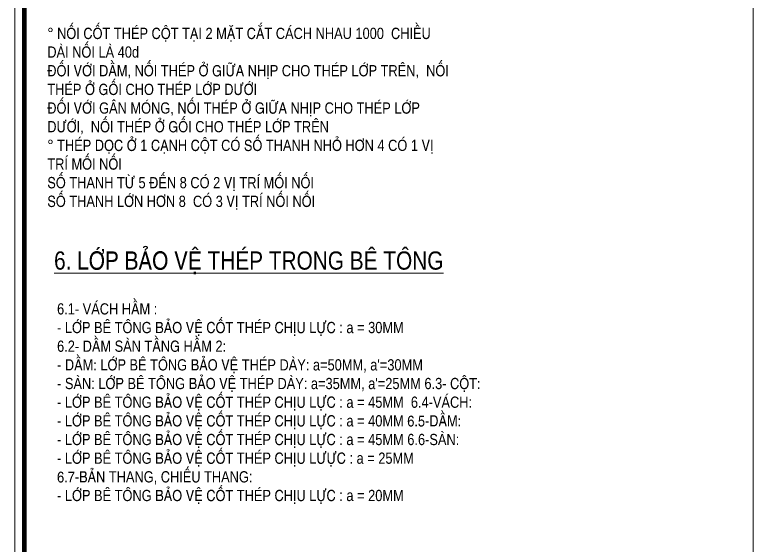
# Model space of a CAD drawing. Header units: millimetres. Extents: x -88960 to 836140, y 175458 to 320791.
# Drawn here: x -3360 to 12289, y 201739 to 212905 of the extents above; entities that cross this region are included whole.
import ezdxf
from ezdxf.enums import TextEntityAlignment as Align

# ---------------------------------------------------------------- set-up
doc = ezdxf.new("R2010")
doc.units = ezdxf.units.MM
doc.header["$LTSCALE"] = 1000
doc.layers.get('0').update_dxf_attribs({"linetype": 'CONTINUOUS'})
for name, color, linetype, lineweight in [('Ap0314_Kh', 253, 'CONTINUOUS', 15), ('DBAO', 2, 'CONTINUOUS', 13), ('TEXT', 1, 'CONTINUOUS', 15)]:
    doc.layers.add(name, color=color, linetype=linetype, lineweight=lineweight)
doc.styles.add('TTP-HelCon', font='VHELVCN_0.TTF')

# ---------------------------------------------------------------- blocks, each defined once
blk = doc.blocks.new('CHG_XX_Khung ten')
blk.add_lwpolyline([(15, 579), (826, 579), (826, 15), (15, 15)], close=True)
at = {"color": 4, "linetype": 'Continuous', "const_width": 1}
blk.add_lwpolyline([(17, 577), (824, 577), (824, 17), (17, 17)], close=True, dxfattribs=at)

msp = doc.modelspace()

# ---------------------------------------------------------------- linework, layer by layer
at = {"layer": 'DBAO'}
msp.add_line((12206.02741, 177157.92235), (12206.02741, 233109.93617), dxfattribs=at)

# ---------------------------------------------------------------- texts
at = {"layer": 'TEXT', "color": 2, "style": 'TTP-HelCon'}
msp.add_text('%%U6. LÔÙP BAÛO VEÄ THEÙP TRONG BEÂ TOÂNG', height=383.045, dxfattribs=at).set_placement((-2532.80592, 207731.91352), align=Align.MIDDLE_LEFT)
at = {"layer": 'TEXT', "char_height": 235.72, "width": 8531.3943692, "attachment_point": 1, "style": 'TTP-HelCon'}
for s, insert in [('° NOÁI COÁT THEÙP COÄT TAÏI 2 MAËT CAÉT CAÙCH NHAU 1000  CHIEÀU DAØI NOÁI LAØ 40d   \\PÑOÁI VÔÙI DAÀM, NOÁI THEÙP ÔÛ GIÖÕA NHÒP CHO THEÙP LÔÙP TREÂN,  NOÁI THEÙP ÔÛ GOÁI CHO THEÙP LÔÙP DÖÔÙI    \\PÑOÁI VÔÙI GAÂN MOÙNG, NOÁI THEÙP ÔÛ GIÖÕA NHÒP CHO THEÙP LÔÙP DÖÔÙI,  NOÁI THEÙP ÔÛ GOÁI CHO THEÙP LÔÙP TREÂN \\P° THEÙP DOÏC ÔÛ 1 CAÏNH COÄT COÙ SOÁ THANH NHOÛ HÔN 4 COÙ 1 VÒ TRÍ MOÁI NOÁI                                        \\PSOÁ THANH TÖØ 5 ÑEÁN 8 COÙ 2 VÒ TRÍ MOÁI NOÁI    \\PSOÁ THANH LÔÙN HÔN 8  COÙ 3 VÒ TRÍ NOÁI NOÁI', (-2675.39057, 212633.31498)), ("6.1- VAÙCH HAÀM : \\P- LÔÙP BEÂ TOÂNG BAÛO VEÄ COÁT THEÙP CHÒU LÖÏC : a = 30MM \\P6.2- DAÀM SAØN TAÀNG HAÀM 2: \\P- DAÀM: LÔÙP BEÂ TOÂNG BAÛO VEÄ THEÙP DAØY: a=50MM, a'=30MM \\P- SAØN: LÔÙP BEÂ TOÂNG BAÛO VEÄ THEÙP DAØY: a=35MM, a'=25MM 6.3- COÄT: \\P- LÔÙP BEÂ TOÂNG BAÛO VEÄ COÁT THEÙP CHÒU LÖÏC : a = 45MM  6.4-VAÙCH: \\P- LÔÙP BEÂ TOÂNG BAÛO VEÄ COÁT THEÙP CHÒU LÖÏC : a = 40MM 6.5-DAÀM: \\P- LÔÙP BEÂ TOÂNG BAÛO VEÄ COÁT THEÙP CHÒU LÖÏC : a = 45MM 6.6-SAØN: \\P- LÔÙP BEÂ TOÂNG BAÛO VEÄ COÁT THEÙP CHÒU LÖÖÏC : a = 25MM\\P6.7-BAÛN THANG, CHIEÁU THANG: \\P- LÔÙP BEÂ TOÂNG BAÛO VEÄ COÁT THEÙP CHÒU LÖÏC : a = 20MM", (-2469.54161, 206831.86465))]:
    msp.add_mtext(s, dxfattribs=dict(at, insert=insert))

# ---------------------------------------------------------------- next in the draw order: block references
at = {"layer": 'Ap0314_Kh', "xscale": 100, "yscale": 100, "zscale": 100}
msp.add_blockref('CHG_XX_Khung ten', (-4859.84276, 175457.91904), dxfattribs=at)

doc.saveas('drawing.dxf')
